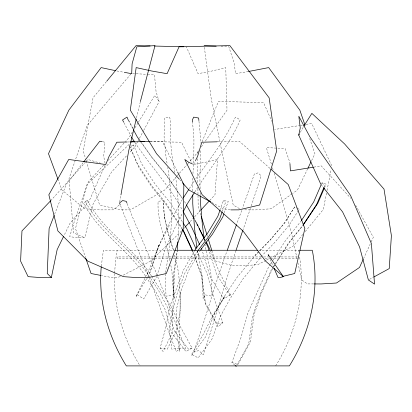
<?xml version="1.0" encoding="UTF-8"?>
<svg xmlns="http://www.w3.org/2000/svg" width="412" height="412" viewBox="0 0 412 412"><rect width="100%" height="100%" fill="white"/><g stroke="black" fill="none" stroke-linecap="round" stroke-linejoin="round"><path stroke-width="0.31" stroke-dasharray="2.06 1.54" d="M210.372 250.589L218.736 270.514L230.406 294.771L230.396 296.233L216.403 273.913L209.224 251.083M114.582 273.558C113.166 306.039 123.054 338.386 140.054 365.897M114.603 272.94L115.607 260.049L117.152 250.264M177.938 239.856L178.571 227.759L178.411 203.816L175.8 177.551M192.94 173.72L193.81 159.676L193.944 138.916L192.548 121.849M214.029 314.639L224.967 296.177L213.859 313.341L203.286 334.261L191.632 354.392L191.549 355.602L205.49 337.078L214.029 314.639L224.185 296.707L237.363 276.972L255.888 254.631L270.226 239.83L284.677 222.645L294.704 206.942L297.49 208.41M101.295 266.183L103.412 250.264L174.297 250.264M177.443 249.404L174.678 270.514L173.529 294.771L174.364 298.968L173.122 276.545L177.242 250.666M165.33 272.656C172.494 238.115 173.385 202.21 167.761 167.385M119.727 201.854L120.948 194.928M326.515 193.068L323.296 209.471L304.983 231.879M327.01 190.545L331.094 169.723M136.532 117.791L140.229 102.202M103.608 165.197L88.467 181.579L75.442 217.933L69.664 236.668L78.218 237.791L84.774 237.75L93.112 204.002L111.698 171.825L127.169 155.133M294.704 206.942L284.383 223.371L269.808 240.515L259.303 251.248M197.842 250.728L185.112 272.528L177.479 292.396L172.844 310.365L172.211 332.891L163.116 351.503L160.119 348.022L165.748 327.89L169.687 306.971L183.484 270.004L194.536 250.975M156.89 275.942L165.227 249.404L174.884 227.759L182.578 212.937M147.877 276.632L149.494 273.913L158.311 246.881L168.261 225.271L182.686 198.826L165.984 174.575L151.565 156.751L141.764 142.773M149.494 273.913L159.104 245.315L158.311 246.881L169.801 224.633M235.927 250.645C223.932 284.996 214.889 320.273 203.301 354.753L198.8 350.555L193.707 352.018C205.629 318.522 214.832 284.131 227.089 250.743M250.481 208.343L243.023 229.757M251.284 205.969L261.131 175.733L258.015 172.906L254.415 173.823L242.596 208.045M224.262 212.783L228.269 201.329L223.407 200.572L220.204 209.631M222.331 211.397L225.354 202.92L223.407 200.572M241.751 210.403L236.715 224.025M234.922 365.217L231.879 362.472L240.891 337.881L248.168 312.296L268.506 267.213L270.226 264.514M54.631 214.292L66.147 184.561L82.956 162.889M197.343 153.619L198.78 150.056M202.132 141.749L218.422 101.388L263.541 102.609L271.853 121.365M159.104 245.315L148.639 270.514L136.218 296.233L137.289 294.771L143.711 298.968L156.699 276.545M321.489 183.968L321.988 182.81L326.057 184.143L324.805 187.043M324.095 187.208L324.852 185.462L321.988 182.81M105.086 165.109L88.724 202.045L70.267 222.825L63.86 235.896M272.703 268.403L261.672 292.535L254.173 314.408L250.403 341.945L237.951 364.512L231.879 362.472M363.482 258.762L370.924 242.513M371.191 241.932L373.318 237.291L355.237 204.496M307.718 168.688L297.438 190.04L292.778 193.346M311.606 160.613L314.938 153.686L309.273 137.361M193.594 164.527L195.195 161.257M137.629 141.702L134.904 146.79L129.316 152.816M137.932 141.136L139.143 138.88M139.447 138.314L143.381 130.965M143.685 130.403L159.13 101.584L156.076 91.737L154.474 74.716L148.217 74.387M236.838 365.289L248.745 343.757L252.582 316.148L260.168 294.163L271.24 270.004L272.971 267.306M300.312 132.314L303.474 126.772M200.541 250.017L188.65 270.602L181.198 290.336L176.686 308.269L176.212 330.707L167.277 349.232L160.119 348.022M275.649 365.897C295.785 333.576 305.56 294.245 299.514 256.377M136.218 296.233L147.553 277.178M132.376 132.046L128.704 138.046L125.675 141.326M135.043 127.679L138.046 122.771M138.38 122.225L154.732 95.491L157.497 98.865L159.13 101.584M298.473 210.377L289.245 225.034L274.917 242.261L262.475 255.244M194.788 192.023L198.527 186.126M198.867 185.591C213.04 163.971 230.04 144.009 240.196 119.954L235.824 117.121L234.953 118.038C225.045 140.111 210.043 159.166 195.87 178.556M270.571 263.979L272.641 260.739M272.986 260.199L285.392 240.778L300.935 221.239M273.316 266.765L275.041 264.061M275.386 263.52L288.168 243.528L302.676 225.565M273.738 266.791L275.113 264.633M275.453 264.097L289.554 242.014L302.794 225.606M189.278 188.691L194.134 181.223M198.399 151.065L196.565 153.686L189.448 161.818M201.334 146.868L203.899 143.196M205.367 141.1L227.007 110.153L225.75 67.599L212.123 70.972L198.074 73.691L186.373 46.824M255.888 254.631L255.363 255.275L258.865 251.696M302.949 234.371L293.586 245.825L271.529 257.423M106.435 81.576L93.03 97.835L83.219 150.844L85.454 158.229M130.908 73.985L86.989 125.727L69 178.736L73.547 232.893L84.774 237.75M176.887 176.171L164.748 190.04L132.334 208.776L126.757 209.899L120.438 209.857L99.606 205.006L85.639 158.847M177.309 175.692L178.983 173.776M179.4 173.298L187.357 164.208M187.774 163.729L189.031 162.297M85.706 161.854L51.036 200.35M86.129 161.375L87.833 159.465L100.672 163.234M107.939 160.515L125.243 141.79M183.726 228.572L184.597 227.635M190.241 221.532L194.145 217.315M194.577 216.841L200.222 210.743M209.775 200.423L214.982 194.788L217.51 159.465L205.475 162.271L192.898 164.527M262.032 255.708L243.013 278.898L230.061 298.767L220.162 316.735L211.881 339.261L198.198 357.873L191.632 354.392M181.558 230.921L150.715 261.095L122.637 275.474M129.214 144.308L86.958 184.561L75.473 228.562L85.583 257.721M182.315 221.718L169.96 202.467L155.494 184.638L141.728 163.935L133.519 145.014L130.29 147.846L138.509 166.808L152.296 187.568L166.778 205.444L181.898 229.031M119.176 205.006L113.588 209.857L99.977 209.899L84.64 208.776L61.965 190.04L58.21 179.91M196.921 250.779L206.906 273.207L214.019 298.406L222.892 322.663L218.036 326.86L205.609 304.432L202.009 277.297L194.593 255.651L192.45 250.98M292.257 193.717L271.024 208.776L255.522 209.899L242.838 209.857M230.406 294.771L223.834 298.968L210.094 276.545L202.21 250.609M151.395 275.891C133.596 247.823 102.969 230.365 87.499 200.572L83.368 202.92C98.545 232.389 128.559 249.832 146.348 277.364M151.745 276.426L171.536 306.971L181.002 327.89L192.069 348.022L185.92 351.503L171.691 332.891L165.495 310.365L156.174 292.396L146.698 277.899M369.487 279.351L373.37 277.25M265.874 260.399L257.958 264.561L244.991 265.683L232.548 265.637L215.028 260.786L212 251.052M266.44 260.101L269.268 258.612M192.069 348.022L188.578 349.232L174.245 330.707L167.947 308.269L158.502 290.336L150.385 278.069M87.499 200.572L85.227 201.329C101.002 231.441 132.211 248.936 150.035 277.534M222.892 322.663L217.16 324.126L204.769 301.805L201.205 274.773L192.723 250.846M120.345 276.648L116.467 277.58L111.631 277.539L101.656 275.587M133.519 145.014L129.682 145.93L137.871 164.81L151.626 185.462L166.077 203.245L182.192 228.32M300.446 125.408L274.562 129.476M301.069 125.294L302.315 125.068M306.054 124.393L311.663 123.384L331.835 165.938M313.851 167.133L321.18 165.835L350.818 198.337M248.518 71.497L235.437 73.691L234.392 63.845L228.851 46.824L220.611 46.417M174.621 255.09C183.561 285.398 178.757 317.029 179.508 348.022L171.866 349.232L169.28 330.707L173.009 308.269L173.251 290.336L171.871 270.602L170.614 264.401M217.047 141.81L239.274 141.213L270.009 168.41M127.699 141.98L129.615 141.939M150.076 141.481L162.225 141.213L177.304 171.444M258.561 250.264L299.313 250.264M261.239 256.939L117.152 256.939L117.152 258.767L262.516 258.767M263.634 256.939L269.551 256.939M270.195 256.939L297.943 256.939M265.076 258.767L269.973 258.767M270.607 258.767L297.33 258.767M313.661 283.93L307.455 283.909L301.625 279.882L297.984 263.026M150.318 141.579L181.574 142.222L188.397 156.349L191.997 162.889M132.571 73.563L147.589 74.351M230.231 209.806L223.304 208.776L212.046 202.637M116.9 70.972L123.677 72.218M102.676 141.774L104.998 142.222L103.69 156.349L105.091 163.265M298.046 208.704L299.158 209.291M239.475 208.642L233.202 205.006L221.713 150.844L211.088 97.835L204.306 46.88M179.575 179.519L180.858 180.95M321.2 184.736L323.183 187.244M141.301 142.598L151.915 157.575L166.438 175.358L182.707 198.883M134.997 142.552C150.148 165.701 169.62 185.879 182.567 210.501M184.514 201.494L186.054 204.259M204.548 238.61L205.15 239.727M128.323 120.258L132.798 128.59M128.771 120.464L133.2 128.807M123.997 122.74L131.304 136.686M203.997 238.893L204.831 240.603M204.156 238.919L204.96 240.623M270.184 259.364L273.233 266.399M127.179 203.652L132.479 217L155.257 270.602L170.099 308.269L178.298 330.707L185.894 349.232L180.729 348.022L176.29 351.503C166.577 327.396 158.914 302.532 149.314 278.373M149.093 277.791L120.412 205.253M200.835 215.146L198.182 206.628L198.012 195.767M207.076 235.226L207.457 236.447M271.359 164.069L266.353 147.584L285.14 148.593L289.909 162.719L289.981 163.981M272.471 167.73L273.213 170.171M274.14 173.225L279.516 190.931L291.928 234.933L297.181 259.282M164.295 216.274L168.606 235.891L173.668 250.728C168.529 234.428 162.961 217.917 163.363 200.572L158.105 201.329C156.967 222.202 166.448 241.195 169.986 261.301M197.255 250.666L202.333 276.545L203.131 298.968L204.877 294.771L212.062 296.233L210.918 273.913L204.996 244.97M174.889 172.618L172.489 159.676L170.182 138.916L170.3 119.954L169.646 117.121L164.465 118.038L164.089 136.918L166.088 157.575L167.236 164.316M298.551 250.264L298.741 251.485M204.249 239.254L204.419 240.526M198.95 121.185L200.469 136.918L200.531 143.175M163.507 202.92L164.558 218.664M165.114 273.913L166.031 296.233L173.529 294.771L173.122 276.545M179.508 348.022L179.581 351.503L176.702 332.891L180.132 310.365L180.116 292.396M200.114 188.742L199.866 175.358L200.67 157.575L200.593 149.438M200.186 192.569L200.232 195.118M197.42 158.728L197.817 183.634M197.899 188.742L198.002 195.128M192.703 178.19L192.734 191.003"/><path stroke-width="0.62" d="M177.443 249.404L177.84 241.762M101.239 266.796C98.169 301.46 108.088 336.496 126.314 365.897L289.389 365.897C310.72 331.84 320.114 289.945 312.291 250.264L299.756 250.264M120.948 194.928L128.693 150.844L136.238 119.037M50.599 200.809L21.97 230.921L20.6 261.095L28.104 276.648L40.757 277.58L51.351 277.539L57.175 249.533L63.582 236.462M320.809 184.231L298.736 135.085L300.255 127.941L298.824 116.277L309.829 136.702L350.561 195.442L371.392 243.513L374.534 284.11L368.38 279.954L359.588 246.917L342.573 211.871L323.58 187.748M140.379 101.573L155.005 45.603L136.794 46.824L132.103 63.845L131.685 73.691L124.295 72.332M236.133 250.048L242.812 230.354M223.84 213.988L222.784 217L212.443 234.145L200.541 250.017M219.993 210.238L217.855 216.274L207.442 233.46L196.117 248.256L194.855 250.434M222.114 212L219.74 218.664L209.245 235.891L198.224 250.233M227.3 250.151L236.493 224.617M54.173 215.481L49.105 228.562L47.246 273.511L51.351 277.539M321.236 184.55L313.692 201.968L301.29 220.703M324.095 187.208L316.529 204.651L303.031 225.029M324.301 188.202L317.786 203.27L303.196 225.112M363.214 259.344L359.491 267.465L336.47 283.018L321.108 283.95L314.284 283.93M307.996 168.111L311.05 161.767M195.463 160.711L197.606 156.349L201.808 142.222L217.047 141.81M183.17 211.799L187.311 203.816L194.449 192.558M298.736 135.085L299.364 133.977M303.788 126.216L311.869 113.372L344.638 143.979L384.015 189.108L391.4 235.618L389.237 268.583L373.926 276.946M183.376 197.76L188.928 189.226M83.739 161.88L99.771 141.213L102.094 141.661M106.842 81.082L136.089 45.603L150.092 45.943M185.029 227.167L189.371 222.475M200.659 210.275L209.337 200.891M131.531 142.099L132.463 141.213L134.374 141.249M268.655 255.847L268.15 254.678L283.399 276.648L279.882 277.58L278.069 277.539L273.995 268.161M282.998 276.349L294.714 273.511L304.859 228.562L288.256 184.561L270.967 169.26M313.238 167.241L290.383 170.898L289.981 163.981M248.518 71.497L268.696 67.599L299.828 110.153L305.076 125.269M127.061 141.996L116.828 142.222L109.077 156.349L105.75 164.527L68.701 159.465L48.848 194.788L57.876 230.921L87.746 261.095L123.445 276.648L136.31 277.58L148.67 277.539L166.33 273.511L183.227 228.562L183.85 184.561L177.593 172.015M130.254 141.924L149.438 141.496M230.864 209.899L238.883 209.857L259.653 205.006L276.73 150.844L269.144 97.835L229.87 45.603L179.05 46.824L167.097 73.691L151.503 70.972L136.166 67.599L130.3 110.153L156.529 153.686L179.148 179.04M174.719 250.264L257.541 250.264M140.116 141.368L144.581 141.46M154.546 46.051L183.824 46.762M204.136 45.603L216.176 46.196M101.033 275.468L91.057 273.511L85.794 258.324M115.69 70.715L101.146 67.599L68.855 110.153L48.492 153.686L57.989 179.313M192.507 164.022L188.711 162.271L184.787 159.465L202.199 194.788L242.962 230.921L265.549 261.095L283.399 276.648M210.918 202.019L188.964 190.04L182.562 182.866M235.355 365.609L236.225 366.397M140.935 142.083L137.273 136.918L133.395 129.698M134.636 142.032L131.598 137.242M183.005 222.789L186.78 228.67L195.855 248.451M182.243 229.566L183.618 231.709L192.183 250.393M186.363 204.815L194.351 219.189M194.969 220.296L197.734 225.271L203.888 238.352M183.175 211.613L191.935 227.759L195.417 235.36M197.018 224.633L197.621 225.75M199.125 228.547L204.244 238.048M206.35 241.962L210.125 250.007M128.323 120.258L126.994 117.121L122.534 119.954L123.703 122.184M205.758 242.328L207.9 246.881L209.033 250.486M182.877 229.386L192.456 250.264M195.952 236.534L199.702 244.723M201.308 248.235L201.844 249.404M126.948 203.075L126.257 201.329L122.606 200.572L119.531 202.92L120.191 204.671M201.21 216.362L206.891 234.619M208.215 238.878L211.809 250.439M204.084 237.982L202.426 225.271L200.35 201.494L200.242 195.757M196.859 248.132L194.49 227.759L192.764 203.816L192.744 194.85M198.888 120.556L198.646 118.038L193.666 117.121L192.394 119.954L192.548 121.849"/></g></svg>
